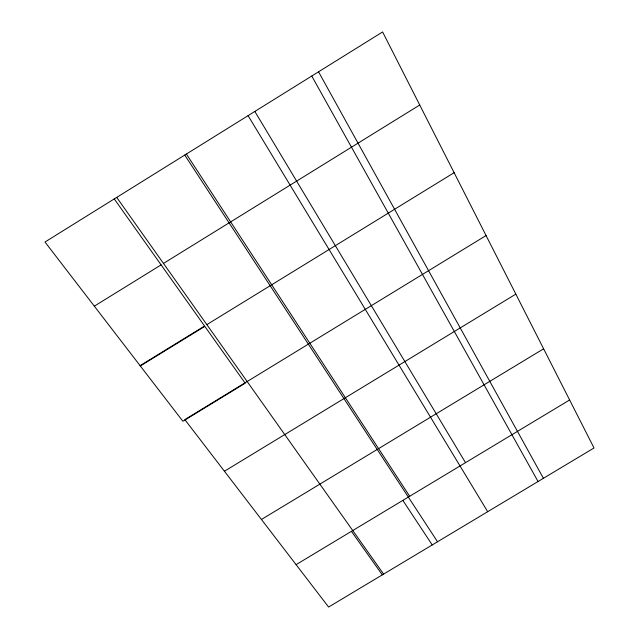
<?xml version="1.0" encoding="UTF-8"?>
<svg xmlns="http://www.w3.org/2000/svg" width="639" height="639" viewBox="0 0 639 639"><rect width="100%" height="100%" fill="white"/><g stroke="black" fill="none" stroke-linecap="round" stroke-linejoin="round"><path stroke-width="0.96" d="M94.332 306.161L161.108 264.881M163.48 263.42L419.735 105.004M140.085 365.644L204.56 326.026L114.245 198.929M206.844 324.628L454.121 172.69M140.34 365.979L204.799 326.369L245.184 383.2L182.874 421.269L44.986 242.021L382.609 31.95L594.014 447.971L328.614 607.05L184.831 419.615L486.071 235.559M224.425 471.239L515.833 294.124M261.431 519.475L543.621 348.806M296.089 564.652L569.621 399.982M351.41 531.344L382.306 574.868M116.705 197.403L383.6 574.094M402.85 500.377L432.228 544.947M184.751 155.061L437.539 541.76M186.388 154.039L409.671 496.271M248.084 115.651L487.693 511.703M254.833 111.45L465.527 462.652M311.76 76.033L538.054 481.518M318.549 71.808L543.414 478.299"/></g></svg>
